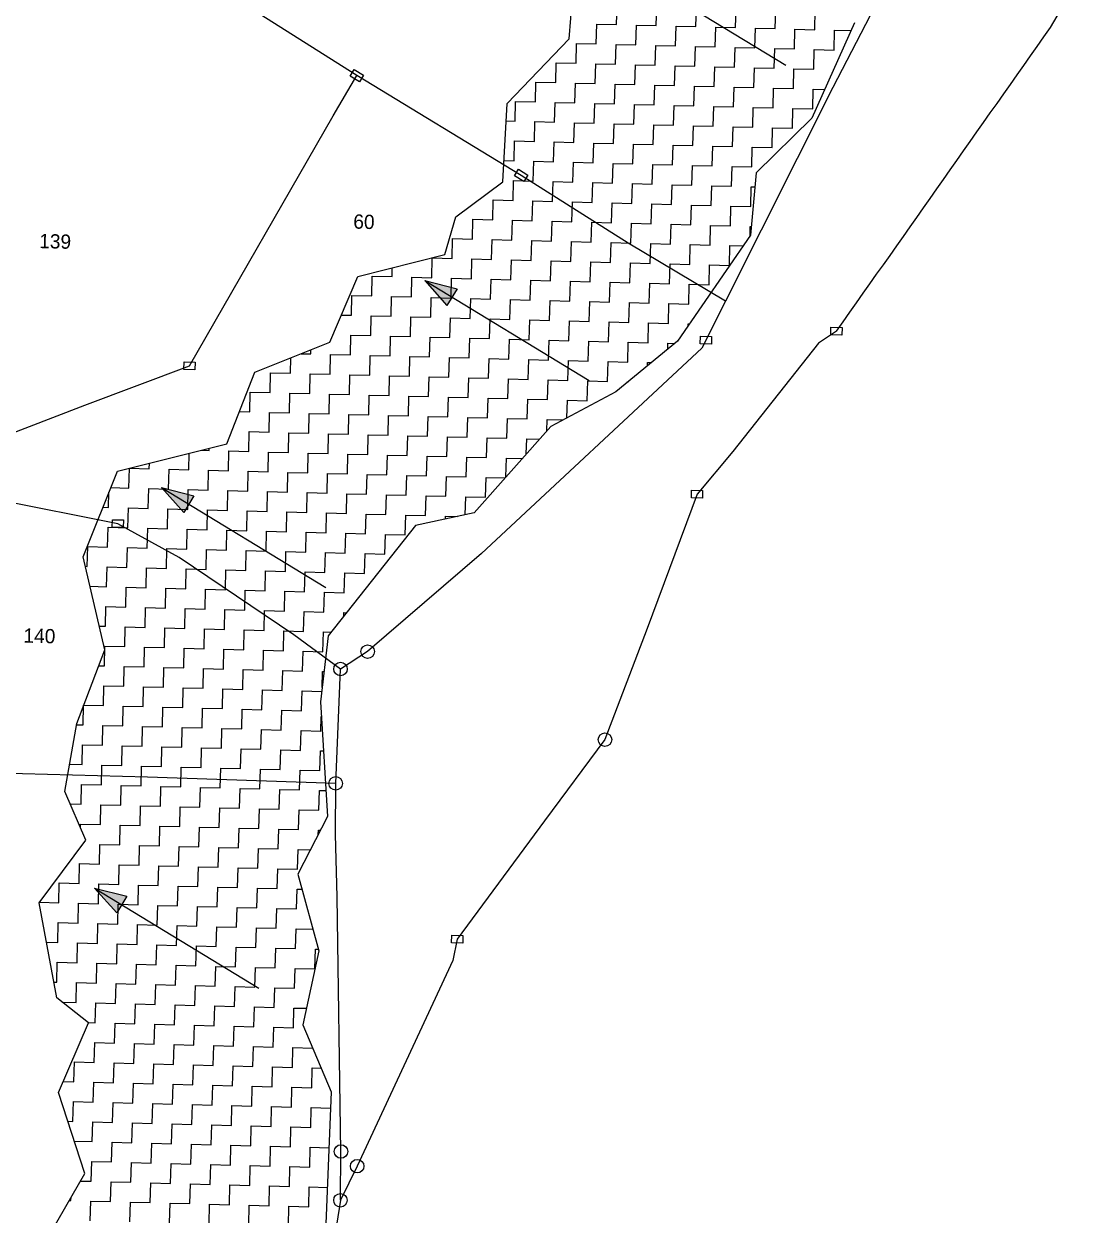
# Model space of a CAD drawing. Header units: metres. Extents: x 351065 to 355926, y 1754202 to 1757814.
# Drawn here: x 354554 to 355094, y 1755891 to 1756499 of the extents above; entities that cross this region are included whole.
import ezdxf

# ---------------------------------------------------------------- set-up
doc = ezdxf.new("R2010")
doc.units = ezdxf.units.M
doc.header["$MEASUREMENT"] = 0
for name, color, linetype in [('POLY_HATCH', 12, 'Continuous'), ('POLY_PARCEL', 6, 'Continuous'), ('TEXT_PARCEL', 7, 'Continuous'), ('V_BOUND_LINE', 7, 'Continuous')]:
    doc.layers.add(name, color=color, linetype=linetype)
doc.styles.add('TEXT_MAP', font='', dxfattribs={"height": 2.5})
doc.styles.get('TEXT_MAP').set_extended_font_data('Kruti Dev 050')

msp = doc.modelspace()

# ---------------------------------------------------------------- hatches: boundary and pattern name
h = msp.add_hatch(color=256)
h.paths.add_polyline_path([(354772.48, 1756359.52), (354775.08, 1756363.78), (354758.56, 1756367.99)])
h.paths.add_polyline_path([(354758.56, 1756367.99), (354769.89, 1756355.26), (354772.48, 1756359.52)])
h = msp.add_hatch(color=256)
h.paths.add_polyline_path([(354638.09, 1756253.89), (354640.69, 1756258.15), (354624.17, 1756262.36)])
h.paths.add_polyline_path([(354624.17, 1756262.36), (354635.5, 1756249.63), (354638.09, 1756253.89)])
h = msp.add_hatch(color=256)
h.paths.add_polyline_path([(354603.94, 1756049.44), (354606.54, 1756053.7), (354590.02, 1756057.91)])
h.paths.add_polyline_path([(354590.02, 1756057.91), (354601.35, 1756045.18), (354603.94, 1756049.44)])

# ---------------------------------------------------------------- linework, layer by layer
for points in [[(354859.04, 1756529.03), (354942.93, 1756477.97)], [(354758.56, 1756367.99), (354842.45, 1756316.93)], [(354758.56, 1756367.99), (354769.89, 1756355.26)], [(354758.56, 1756367.99), (354775.08, 1756363.78)], [(354775.08, 1756363.78), (354769.89, 1756355.26)], [(354624.17, 1756262.36), (354708.06, 1756211.3)], [(354624.17, 1756262.36), (354635.5, 1756249.63)], [(354624.17, 1756262.36), (354640.69, 1756258.15)], [(354640.69, 1756258.15), (354635.5, 1756249.63)], [(354590.02, 1756057.91), (354673.91, 1756006.85)], [(354590.02, 1756057.91), (354601.35, 1756045.18)], [(354590.02, 1756057.91), (354606.54, 1756053.7)], [(354606.54, 1756053.7), (354601.35, 1756045.18)]]:
    msp.add_lwpolyline(points)
for points in [[(354722.48, 1756475.73), (354727.3, 1756472.81), (354725.28, 1756469.48), (354720.46, 1756472.4)], [(354806.43, 1756424.8), (354811.2, 1756421.79), (354809.12, 1756418.49), (354804.35, 1756421.5)], [(354965.97, 1756344.16), (354971.6, 1756344.02), (354971.5, 1756340.12), (354965.87, 1756340.26)], [(354899.35, 1756339.6), (354904.99, 1756339.45), (354904.89, 1756335.56), (354899.25, 1756335.7)], [(354635.69, 1756326.43), (354641.32, 1756326.28), (354641.22, 1756322.39), (354635.59, 1756322.53)], [(354894.8, 1756260.94), (354900.44, 1756260.8), (354900.34, 1756256.9), (354894.7, 1756257.05)], [(354599.13, 1756245.92), (354604.76, 1756245.78), (354604.66, 1756241.88), (354599.03, 1756242.03)], [(354772.4, 1756033.82), (354778.03, 1756033.68), (354777.93, 1756029.78), (354772.3, 1756029.93)]]:
    msp.add_lwpolyline(points, close=True)
for centre in [(354729.4, 1756178.61), (354715.55, 1756169.7), (354850.57, 1756133.66), (354713.09, 1756111.34), (354715.77, 1755923.44), (354724.06, 1755915.97), (354715.51, 1755898.53)]:
    msp.add_circle(centre, 3.45)
at = {"layer": 'POLY_HATCH'}
for p, q in [((354832.35, 1756491.36), (354835.46, 1756532.31)), ((354977.98, 1756499.61), (354956.2, 1756450.93)), ((354800.7, 1756458.32), (354832.35, 1756491.36)), ((354798.5, 1756418.44), (354800.7, 1756458.32)), ((354956.2, 1756450.93), (354927.75, 1756422.94)), ((354927.75, 1756422.94), (354924.88, 1756391.21)), ((354774.42, 1756400.59), (354798.5, 1756418.44)), ((354768.79, 1756381.24), (354774.42, 1756400.59)), ((354924.88, 1756391.21), (354887.67, 1756337.04)), ((354724.34, 1756370.07), (354768.79, 1756381.24)), ((354710.13, 1756336.59), (354724.34, 1756370.07)), ((354671.74, 1756321.16), (354710.13, 1756336.59)), ((354887.67, 1756337.04), (354856.19, 1756311.18)), ((354657.45, 1756284.6), (354671.74, 1756321.16)), ((354856.19, 1756311.18), (354822.88, 1756293.57)), ((354822.88, 1756293.57), (354783.75, 1756249.44)), ((354601.63, 1756270.64), (354657.45, 1756284.6)), ((354584.08, 1756226.98), (354601.63, 1756270.64)), ((354783.75, 1756249.44), (354753.8, 1756243.02)), ((354753.8, 1756243.02), (354709.22, 1756186.72)), ((354595.19, 1756179.51), (354584.08, 1756226.98)), ((354709.22, 1756186.72), (354705.27, 1756152.97)), ((354580.87, 1756141.93), (354595.19, 1756179.51)), ((354705.27, 1756152.97), (354708.91, 1756094.41)), ((354574.85, 1756107.2), (354580.87, 1756141.93)), ((354585.5, 1756082.31), (354574.85, 1756107.2)), ((354708.91, 1756094.41), (354693.77, 1756065.05)), ((354561.77, 1756050.31), (354585.5, 1756082.31)), ((354693.77, 1756065.05), (354704.42, 1756025.89)), ((354570.8, 1756001.87), (354561.77, 1756050.31)), ((354704.42, 1756025.89), (354696.26, 1755988.15)), ((354586.9, 1755989.14), (354570.8, 1756001.87)), ((354571.62, 1755953.63), (354586.9, 1755989.14)), ((354696.26, 1755988.15), (354710.79, 1755953.92)), ((354584.93, 1755912.26), (354571.62, 1755953.63)), ((354710.79, 1755953.92), (354707.92, 1755882.19)), ((354555.91, 1755861.71), (354584.93, 1755912.26))]:
    msp.add_line(p, q, dxfattribs=at)
at = {"layer": 'POLY_HATCH', "linetype": 'Continuous'}
for p, q in [((354856.54, 1756498.64), (354856.8, 1756508.76)), ((354876.77, 1756498.12), (354877.03, 1756508.24)), ((354897.01, 1756497.6), (354897.27, 1756507.72)), ((354917.24, 1756497.09), (354917.5, 1756507.2)), ((354937.48, 1756496.57), (354937.74, 1756506.68)), ((354957.71, 1756496.05), (354957.97, 1756506.16)), ((354846.16, 1756488.79), (354846.42, 1756498.9)), ((354846.42, 1756498.9), (354856.54, 1756498.64)), ((354866.4, 1756488.27), (354866.66, 1756498.38)), ((354866.66, 1756498.38), (354876.77, 1756498.12)), ((354886.63, 1756487.75), (354886.89, 1756497.86)), ((354886.89, 1756497.86), (354897.01, 1756497.6)), ((354906.87, 1756487.23), (354907.13, 1756497.35)), ((354907.13, 1756497.35), (354917.24, 1756497.09)), ((354927.1, 1756486.71), (354927.36, 1756496.83)), ((354927.36, 1756496.83), (354937.48, 1756496.57)), ((354947.33, 1756486.19), (354947.59, 1756496.31)), ((354947.59, 1756496.31), (354957.71, 1756496.05)), ((354967.57, 1756485.67), (354967.83, 1756495.79)), ((354967.83, 1756495.79), (354976.18, 1756495.57)), ((354835.79, 1756478.93), (354836.05, 1756489.05)), ((354836.05, 1756489.05), (354846.16, 1756488.79)), ((354856.02, 1756478.41), (354856.28, 1756488.53)), ((354856.28, 1756488.53), (354866.4, 1756488.27)), ((354876.25, 1756477.89), (354876.51, 1756488.01)), ((354876.51, 1756488.01), (354886.63, 1756487.75)), ((354896.49, 1756477.37), (354896.75, 1756487.49)), ((354896.75, 1756487.49), (354906.87, 1756487.23)), ((354916.72, 1756476.85), (354916.98, 1756486.97)), ((354916.98, 1756486.97), (354927.1, 1756486.71)), ((354936.96, 1756476.33), (354937.22, 1756486.45)), ((354937.22, 1756486.45), (354947.33, 1756486.19)), ((354957.19, 1756475.81), (354957.45, 1756485.93)), ((354957.45, 1756485.93), (354967.57, 1756485.67)), ((354825.41, 1756469.07), (354825.67, 1756479.19)), ((354825.67, 1756479.19), (354835.79, 1756478.93)), ((354845.64, 1756468.55), (354845.9, 1756478.67)), ((354845.9, 1756478.67), (354856.02, 1756478.41)), ((354865.88, 1756468.03), (354866.14, 1756478.15)), ((354866.14, 1756478.15), (354876.25, 1756477.89)), ((354886.11, 1756467.51), (354886.37, 1756477.63)), ((354886.37, 1756477.63), (354896.49, 1756477.37)), ((354906.35, 1756466.99), (354906.61, 1756477.11)), ((354906.61, 1756477.11), (354916.72, 1756476.85)), ((354926.58, 1756466.47), (354926.84, 1756476.59)), ((354926.84, 1756476.59), (354936.96, 1756476.33)), ((354946.82, 1756465.96), (354947.07, 1756476.07)), ((354947.07, 1756476.07), (354957.19, 1756475.81)), ((354815.03, 1756459.21), (354815.29, 1756469.33)), ((354815.29, 1756469.33), (354825.41, 1756469.07)), ((354835.27, 1756458.69), (354835.53, 1756468.81)), ((354835.53, 1756468.81), (354845.64, 1756468.55)), ((354855.5, 1756458.17), (354855.76, 1756468.29)), ((354855.76, 1756468.29), (354865.88, 1756468.03)), ((354875.74, 1756457.66), (354876, 1756467.77)), ((354876, 1756467.77), (354886.11, 1756467.51)), ((354895.97, 1756457.14), (354896.23, 1756467.25)), ((354896.23, 1756467.25), (354906.35, 1756466.99)), ((354916.2, 1756456.62), (354916.46, 1756466.73)), ((354916.46, 1756466.73), (354926.58, 1756466.47)), ((354936.44, 1756456.1), (354936.7, 1756466.22)), ((354936.7, 1756466.22), (354946.82, 1756465.96)), ((354956.67, 1756455.58), (354956.93, 1756465.7)), ((354956.93, 1756465.7), (354962.74, 1756465.55)), ((354804.66, 1756449.36), (354804.92, 1756459.47)), ((354804.92, 1756459.47), (354815.03, 1756459.21)), ((354824.89, 1756448.84), (354825.15, 1756458.95)), ((354825.15, 1756458.95), (354835.27, 1756458.69)), ((354845.12, 1756448.32), (354845.38, 1756458.43)), ((354845.38, 1756458.43), (354855.5, 1756458.17)), ((354865.36, 1756447.8), (354865.62, 1756457.92)), ((354865.62, 1756457.92), (354875.74, 1756457.66)), ((354885.59, 1756447.28), (354885.85, 1756457.4)), ((354885.85, 1756457.4), (354895.97, 1756457.14)), ((354905.83, 1756446.76), (354906.09, 1756456.88)), ((354906.09, 1756456.88), (354916.2, 1756456.62)), ((354926.06, 1756446.24), (354926.32, 1756456.36)), ((354926.32, 1756456.36), (354936.44, 1756456.1)), ((354946.3, 1756445.72), (354946.56, 1756455.84)), ((354946.56, 1756455.84), (354956.67, 1756455.58)), ((354800.21, 1756449.47), (354804.66, 1756449.36)), ((354814.51, 1756438.98), (354814.77, 1756449.1)), ((354814.77, 1756449.1), (354824.89, 1756448.84)), ((354834.75, 1756438.46), (354835.01, 1756448.58)), ((354835.01, 1756448.58), (354845.12, 1756448.32)), ((354854.98, 1756437.94), (354855.24, 1756448.06)), ((354855.24, 1756448.06), (354865.36, 1756447.8)), ((354875.22, 1756437.42), (354875.48, 1756447.54)), ((354875.48, 1756447.54), (354885.59, 1756447.28)), ((354895.45, 1756436.9), (354895.71, 1756447.02)), ((354895.71, 1756447.02), (354905.83, 1756446.76)), ((354915.68, 1756436.38), (354915.94, 1756446.5)), ((354915.94, 1756446.5), (354926.06, 1756446.24)), ((354935.92, 1756435.86), (354936.18, 1756445.98)), ((354936.18, 1756445.98), (354946.3, 1756445.72)), ((354804.14, 1756429.12), (354804.4, 1756439.24)), ((354804.4, 1756439.24), (354814.51, 1756438.98)), ((354824.37, 1756428.6), (354824.63, 1756438.72)), ((354824.63, 1756438.72), (354834.75, 1756438.46)), ((354844.61, 1756428.08), (354844.87, 1756438.2)), ((354844.87, 1756438.2), (354854.98, 1756437.94)), ((354864.84, 1756427.56), (354865.1, 1756437.68)), ((354865.1, 1756437.68), (354875.22, 1756437.42)), ((354885.07, 1756427.04), (354885.33, 1756437.16)), ((354885.33, 1756437.16), (354895.45, 1756436.9)), ((354905.31, 1756426.53), (354905.57, 1756436.64)), ((354905.57, 1756436.64), (354915.68, 1756436.38)), ((354925.54, 1756426.01), (354925.8, 1756436.12)), ((354925.8, 1756436.12), (354935.92, 1756435.86)), ((354799.1, 1756429.25), (354804.14, 1756429.12)), ((354813.99, 1756418.74), (354814.25, 1756428.86)), ((354814.25, 1756428.86), (354824.37, 1756428.6)), ((354834.23, 1756418.23), (354834.49, 1756428.34)), ((354834.49, 1756428.34), (354844.61, 1756428.08)), ((354854.46, 1756417.71), (354854.72, 1756427.82)), ((354854.72, 1756427.82), (354864.84, 1756427.56)), ((354874.7, 1756417.19), (354874.96, 1756427.3)), ((354874.96, 1756427.3), (354885.07, 1756427.04)), ((354894.93, 1756416.67), (354895.19, 1756426.78)), ((354895.19, 1756426.78), (354905.31, 1756426.53)), ((354915.17, 1756416.15), (354915.43, 1756426.27)), ((354915.43, 1756426.27), (354925.54, 1756426.01)), ((354803.62, 1756408.89), (354803.88, 1756419)), ((354803.88, 1756419), (354813.99, 1756418.74)), ((354823.85, 1756408.37), (354824.11, 1756418.48)), ((354824.11, 1756418.48), (354834.23, 1756418.23)), ((354844.09, 1756407.85), (354844.35, 1756417.97)), ((354844.35, 1756417.97), (354854.46, 1756417.71)), ((354864.32, 1756407.33), (354864.58, 1756417.45)), ((354864.58, 1756417.45), (354874.7, 1756417.19)), ((354884.55, 1756406.81), (354884.81, 1756416.93)), ((354884.81, 1756416.93), (354894.93, 1756416.67)), ((354904.79, 1756406.29), (354905.05, 1756416.41)), ((354905.05, 1756416.41), (354915.17, 1756416.15)), ((354925.02, 1756405.77), (354925.28, 1756415.89)), ((354925.28, 1756415.89), (354927.11, 1756415.84)), ((354793.24, 1756399.03), (354793.5, 1756409.15)), ((354793.5, 1756409.15), (354803.62, 1756408.89)), ((354813.48, 1756398.51), (354813.73, 1756408.63)), ((354813.73, 1756408.63), (354823.85, 1756408.37)), ((354833.71, 1756397.99), (354833.97, 1756408.11)), ((354833.97, 1756408.11), (354844.09, 1756407.85)), ((354853.94, 1756397.47), (354854.2, 1756407.59)), ((354854.2, 1756407.59), (354864.32, 1756407.33)), ((354874.18, 1756396.95), (354874.44, 1756407.07)), ((354874.44, 1756407.07), (354884.55, 1756406.81)), ((354894.41, 1756396.43), (354894.67, 1756406.55)), ((354894.67, 1756406.55), (354904.79, 1756406.29)), ((354914.65, 1756395.91), (354914.91, 1756406.03)), ((354914.91, 1756406.03), (354925.02, 1756405.77)), ((354782.86, 1756389.17), (354783.12, 1756399.29)), ((354783.12, 1756399.29), (354793.24, 1756399.03)), ((354803.1, 1756388.65), (354803.36, 1756398.77)), ((354803.36, 1756398.77), (354813.48, 1756398.51)), ((354823.33, 1756388.13), (354823.59, 1756398.25)), ((354823.59, 1756398.25), (354833.71, 1756397.99)), ((354843.57, 1756387.61), (354843.83, 1756397.73)), ((354843.83, 1756397.73), (354853.94, 1756397.47)), ((354863.8, 1756387.1), (354864.06, 1756397.21)), ((354864.06, 1756397.21), (354874.18, 1756396.95)), ((354884.04, 1756386.58), (354884.3, 1756396.69)), ((354884.3, 1756396.69), (354894.41, 1756396.43)), ((354904.27, 1756386.06), (354904.53, 1756396.17)), ((354904.53, 1756396.17), (354914.65, 1756395.91)), ((354924.64, 1756390.86), (354924.76, 1756395.65)), ((354924.76, 1756395.65), (354925.28, 1756395.64)), ((354772.49, 1756379.31), (354772.75, 1756389.43)), ((354772.75, 1756389.43), (354782.86, 1756389.17)), ((354792.72, 1756378.8), (354792.98, 1756388.91)), ((354792.98, 1756388.91), (354803.1, 1756388.65)), ((354812.96, 1756378.28), (354813.22, 1756388.39)), ((354813.22, 1756388.39), (354823.33, 1756388.13)), ((354833.19, 1756377.76), (354833.45, 1756387.87)), ((354833.45, 1756387.87), (354843.57, 1756387.61)), ((354853.42, 1756377.24), (354853.68, 1756387.35)), ((354853.68, 1756387.35), (354863.8, 1756387.1)), ((354873.66, 1756376.72), (354873.92, 1756386.84)), ((354873.92, 1756386.84), (354884.04, 1756386.58)), ((354893.89, 1756376.2), (354894.15, 1756386.32)), ((354894.15, 1756386.32), (354904.27, 1756386.06)), ((354914.13, 1756375.68), (354914.39, 1756385.8)), ((354914.39, 1756385.8), (354921.04, 1756385.63)), ((354762.11, 1756369.46), (354762.37, 1756379.57)), ((354762.37, 1756379.57), (354772.49, 1756379.31)), ((354782.35, 1756368.94), (354782.6, 1756379.05)), ((354782.6, 1756379.05), (354792.72, 1756378.8)), ((354741.88, 1756369.98), (354741.99, 1756374.51)), ((354802.58, 1756368.42), (354802.84, 1756378.54)), ((354802.84, 1756378.54), (354812.96, 1756378.28)), ((354822.81, 1756367.9), (354823.07, 1756378.02)), ((354823.07, 1756378.02), (354833.19, 1756377.76)), ((354843.05, 1756367.38), (354843.31, 1756377.5)), ((354843.31, 1756377.5), (354853.42, 1756377.24)), ((354863.28, 1756366.86), (354863.54, 1756376.98)), ((354863.54, 1756376.98), (354873.66, 1756376.72)), ((354883.52, 1756366.34), (354883.78, 1756376.46)), ((354883.78, 1756376.46), (354893.89, 1756376.2)), ((354903.75, 1756365.82), (354904.01, 1756375.94)), ((354904.01, 1756375.94), (354914.13, 1756375.68)), ((354731.5, 1756360.12), (354731.76, 1756370.24)), ((354731.76, 1756370.24), (354741.88, 1756369.98)), ((354751.73, 1756359.6), (354751.99, 1756369.72)), ((354751.99, 1756369.72), (354762.11, 1756369.46)), ((354771.97, 1756359.08), (354772.23, 1756369.2)), ((354772.23, 1756369.2), (354782.35, 1756368.94)), ((354792.2, 1756358.56), (354792.46, 1756368.68)), ((354792.46, 1756368.68), (354802.58, 1756368.42)), ((354812.44, 1756358.04), (354812.7, 1756368.16)), ((354812.7, 1756368.16), (354822.81, 1756367.9)), ((354832.67, 1756357.52), (354832.93, 1756367.64)), ((354832.93, 1756367.64), (354843.05, 1756367.38)), ((354852.91, 1756357), (354853.17, 1756367.12)), ((354853.17, 1756367.12), (354863.28, 1756366.86)), ((354873.14, 1756356.48), (354873.4, 1756366.6)), ((354873.4, 1756366.6), (354883.52, 1756366.34)), ((354721.12, 1756350.26), (354721.38, 1756360.38)), ((354721.38, 1756360.38), (354731.5, 1756360.12)), ((354893.37, 1756355.97), (354893.63, 1756366.08)), ((354893.63, 1756366.08), (354903.75, 1756365.82)), ((354741.36, 1756349.74), (354741.62, 1756359.86)), ((354741.62, 1756359.86), (354751.73, 1756359.6)), ((354761.59, 1756349.22), (354761.85, 1756359.34)), ((354761.85, 1756359.34), (354771.97, 1756359.08)), ((354781.83, 1756348.7), (354782.09, 1756358.82)), ((354782.09, 1756358.82), (354792.2, 1756358.56)), ((354802.06, 1756348.18), (354802.32, 1756358.3)), ((354802.32, 1756358.3), (354812.44, 1756358.04)), ((354822.29, 1756347.67), (354822.55, 1756357.78)), ((354822.55, 1756357.78), (354832.67, 1756357.52)), ((354842.53, 1756347.15), (354842.79, 1756357.26)), ((354842.79, 1756357.26), (354852.91, 1756357)), ((354862.76, 1756346.63), (354863.02, 1756356.74)), ((354863.02, 1756356.74), (354873.14, 1756356.48)), ((354883, 1756346.11), (354883.26, 1756356.22)), ((354883.26, 1756356.22), (354893.37, 1756355.97)), ((354715.99, 1756350.39), (354721.12, 1756350.26)), ((354730.98, 1756339.88), (354731.24, 1756350)), ((354731.24, 1756350), (354741.36, 1756349.74)), ((354751.22, 1756339.37), (354751.47, 1756349.48)), ((354751.47, 1756349.48), (354761.59, 1756349.22)), ((354771.45, 1756338.85), (354771.71, 1756348.96)), ((354771.71, 1756348.96), (354781.83, 1756348.7)), ((354791.68, 1756338.33), (354791.94, 1756348.44)), ((354791.94, 1756348.44), (354802.06, 1756348.18)), ((354811.92, 1756337.81), (354812.18, 1756347.92)), ((354812.18, 1756347.92), (354822.29, 1756347.67)), ((354832.15, 1756337.29), (354832.41, 1756347.41)), ((354832.41, 1756347.41), (354842.53, 1756347.15)), ((354852.39, 1756336.77), (354852.65, 1756346.89)), ((354852.65, 1756346.89), (354862.76, 1756346.63)), ((354872.62, 1756336.25), (354872.88, 1756346.37)), ((354872.88, 1756346.37), (354883, 1756346.11)), ((354893.09, 1756344.94), (354893.11, 1756345.85)), ((354893.11, 1756345.85), (354893.71, 1756345.83)), ((354720.6, 1756330.03), (354720.86, 1756340.14)), ((354720.86, 1756340.14), (354730.98, 1756339.88)), ((354740.84, 1756329.51), (354741.1, 1756339.62)), ((354741.1, 1756339.62), (354751.22, 1756339.37)), ((354761.07, 1756328.99), (354761.33, 1756339.11)), ((354761.33, 1756339.11), (354771.45, 1756338.85)), ((354781.31, 1756328.47), (354781.57, 1756338.59)), ((354781.57, 1756338.59), (354791.68, 1756338.33)), ((354801.54, 1756327.95), (354801.8, 1756338.07)), ((354801.8, 1756338.07), (354811.92, 1756337.81)), ((354821.78, 1756327.43), (354822.03, 1756337.55)), ((354822.03, 1756337.55), (354832.15, 1756337.29)), ((354842.01, 1756326.91), (354842.27, 1756337.03)), ((354842.27, 1756337.03), (354852.39, 1756336.77)), ((354862.24, 1756326.39), (354862.5, 1756336.51)), ((354862.5, 1756336.51), (354872.62, 1756336.25)), ((354695.41, 1756330.67), (354700.37, 1756330.55)), ((354700.37, 1756330.55), (354700.42, 1756332.69)), ((354710.23, 1756320.17), (354710.49, 1756330.29)), ((354710.49, 1756330.29), (354720.6, 1756330.03)), ((354882.66, 1756332.93), (354882.74, 1756335.99)), ((354882.74, 1756335.99), (354886.28, 1756335.9)), ((354689.99, 1756320.69), (354690.2, 1756328.58)), ((354730.46, 1756319.65), (354730.72, 1756329.77)), ((354730.72, 1756329.77), (354740.84, 1756329.51)), ((354750.7, 1756319.13), (354750.96, 1756329.25)), ((354750.96, 1756329.25), (354761.07, 1756328.99)), ((354770.93, 1756318.61), (354771.19, 1756328.73)), ((354771.19, 1756328.73), (354781.31, 1756328.47)), ((354791.16, 1756318.09), (354791.42, 1756328.21)), ((354791.42, 1756328.21), (354801.54, 1756327.95)), ((354811.4, 1756317.57), (354811.66, 1756327.69)), ((354811.66, 1756327.69), (354821.78, 1756327.43)), ((354831.63, 1756317.05), (354831.89, 1756327.17)), ((354831.89, 1756327.17), (354842.01, 1756326.91)), ((354851.87, 1756316.53), (354852.13, 1756326.65)), ((354852.13, 1756326.65), (354862.24, 1756326.39)), ((354872.32, 1756324.43), (354872.36, 1756326.13)), ((354872.36, 1756326.13), (354874.33, 1756326.08)), ((354679.62, 1756310.83), (354679.88, 1756320.95)), ((354679.88, 1756320.95), (354689.99, 1756320.69)), ((354699.85, 1756310.31), (354700.11, 1756320.43)), ((354700.11, 1756320.43), (354710.23, 1756320.17)), ((354720.08, 1756309.79), (354720.34, 1756319.91)), ((354720.34, 1756319.91), (354730.46, 1756319.65)), ((354740.32, 1756309.27), (354740.58, 1756319.39)), ((354740.58, 1756319.39), (354750.7, 1756319.13)), ((354760.55, 1756308.75), (354760.81, 1756318.87)), ((354760.81, 1756318.87), (354770.93, 1756318.61)), ((354780.79, 1756308.23), (354781.05, 1756318.35)), ((354781.05, 1756318.35), (354791.16, 1756318.09)), ((354801.02, 1756307.72), (354801.28, 1756317.83)), ((354801.28, 1756317.83), (354811.4, 1756317.57)), ((354821.26, 1756307.2), (354821.52, 1756317.31)), ((354821.52, 1756317.31), (354831.63, 1756317.05)), ((354841.49, 1756306.68), (354841.75, 1756316.79)), ((354841.75, 1756316.79), (354851.87, 1756316.53)), ((354861.98, 1756316.28), (354862.38, 1756316.27)), ((354861.98, 1756315.93), (354861.98, 1756316.28)), ((354669.24, 1756300.97), (354669.5, 1756311.09)), ((354669.5, 1756311.09), (354679.62, 1756310.83)), ((354689.47, 1756300.45), (354689.73, 1756310.57)), ((354689.73, 1756310.57), (354699.85, 1756310.31)), ((354709.71, 1756299.93), (354709.97, 1756310.05)), ((354709.97, 1756310.05), (354720.08, 1756309.79)), ((354729.94, 1756299.42), (354730.2, 1756309.53)), ((354730.2, 1756309.53), (354740.32, 1756309.27)), ((354750.18, 1756298.9), (354750.44, 1756309.01)), ((354750.44, 1756309.01), (354760.55, 1756308.75)), ((354770.41, 1756298.38), (354770.67, 1756308.49)), ((354770.67, 1756308.49), (354780.79, 1756308.23)), ((354790.65, 1756297.86), (354790.9, 1756307.98)), ((354790.9, 1756307.98), (354801.02, 1756307.72)), ((354810.88, 1756297.34), (354811.14, 1756307.46)), ((354811.14, 1756307.46), (354821.26, 1756307.2)), ((354831.14, 1756297.94), (354831.37, 1756306.94)), ((354831.37, 1756306.94), (354841.49, 1756306.68)), ((354663.9, 1756301.11), (354669.24, 1756300.97)), ((354679.1, 1756290.6), (354679.36, 1756300.71)), ((354679.36, 1756300.71), (354689.47, 1756300.45)), ((354699.33, 1756290.08), (354699.59, 1756300.19)), ((354699.59, 1756300.19), (354709.71, 1756299.93)), ((354719.57, 1756289.56), (354719.83, 1756299.68)), ((354719.83, 1756299.68), (354729.94, 1756299.42)), ((354739.8, 1756289.04), (354740.06, 1756299.16)), ((354740.06, 1756299.16), (354750.18, 1756298.9)), ((354760.03, 1756288.52), (354760.29, 1756298.64)), ((354760.29, 1756298.64), (354770.41, 1756298.38)), ((354780.27, 1756288), (354780.53, 1756298.12)), ((354780.53, 1756298.12), (354790.65, 1756297.86)), ((354800.5, 1756287.48), (354800.76, 1756297.6)), ((354800.76, 1756297.6), (354810.88, 1756297.34)), ((354820.85, 1756291.28), (354821, 1756297.08)), ((354821, 1756297.08), (354829.13, 1756296.87)), ((354668.72, 1756280.74), (354668.98, 1756290.86)), ((354668.98, 1756290.86), (354679.1, 1756290.6)), ((354688.95, 1756280.22), (354689.21, 1756290.34)), ((354689.21, 1756290.34), (354699.33, 1756290.08)), ((354709.19, 1756279.7), (354709.45, 1756289.82)), ((354709.45, 1756289.82), (354719.57, 1756289.56)), ((354729.42, 1756279.18), (354729.68, 1756289.3)), ((354729.68, 1756289.3), (354739.8, 1756289.04)), ((354749.66, 1756278.66), (354749.92, 1756288.78)), ((354749.92, 1756288.78), (354760.03, 1756288.52)), ((354769.89, 1756278.14), (354770.15, 1756288.26)), ((354770.15, 1756288.26), (354780.27, 1756288)), ((354790.13, 1756277.62), (354790.39, 1756287.74)), ((354790.39, 1756287.74), (354800.5, 1756287.48)), ((354644.5, 1756281.36), (354648.49, 1756281.26)), ((354648.49, 1756281.26), (354648.51, 1756282.36)), ((354810.42, 1756279.52), (354810.62, 1756287.22)), ((354810.62, 1756287.22), (354817.1, 1756287.06)), ((354638.11, 1756271.4), (354638.33, 1756279.82)), ((354658.34, 1756270.88), (354658.6, 1756281)), ((354658.6, 1756281), (354668.72, 1756280.74)), ((354678.58, 1756270.36), (354678.84, 1756280.48)), ((354678.84, 1756280.48), (354688.95, 1756280.22)), ((354698.81, 1756269.84), (354699.07, 1756279.96)), ((354699.07, 1756279.96), (354709.19, 1756279.7)), ((354719.05, 1756269.32), (354719.31, 1756279.44)), ((354719.31, 1756279.44), (354729.42, 1756279.18)), ((354739.28, 1756268.8), (354739.54, 1756278.92)), ((354739.54, 1756278.92), (354749.66, 1756278.66)), ((354759.52, 1756268.29), (354759.77, 1756278.4)), ((354759.77, 1756278.4), (354769.89, 1756278.14)), ((354779.75, 1756267.77), (354780.01, 1756277.88)), ((354780.01, 1756277.88), (354790.13, 1756277.62)), ((354800, 1756267.76), (354800.24, 1756277.36)), ((354800.24, 1756277.36), (354808.33, 1756277.16)), ((354607.5, 1756262.06), (354607.76, 1756272.17)), ((354607.78, 1756272.18), (354617.88, 1756271.92)), ((354617.88, 1756271.92), (354617.95, 1756274.72)), ((354627.73, 1756261.54), (354627.99, 1756271.66)), ((354627.99, 1756271.66), (354638.11, 1756271.4)), ((354647.97, 1756261.02), (354648.23, 1756271.14)), ((354648.23, 1756271.14), (354658.34, 1756270.88)), ((354668.2, 1756260.5), (354668.46, 1756270.62)), ((354668.46, 1756270.62), (354678.58, 1756270.36)), ((354688.44, 1756259.99), (354688.7, 1756270.1)), ((354688.7, 1756270.1), (354698.81, 1756269.84)), ((354708.67, 1756259.47), (354708.93, 1756269.58)), ((354708.93, 1756269.58), (354719.05, 1756269.32)), ((354728.9, 1756258.95), (354729.16, 1756269.06)), ((354729.16, 1756269.06), (354739.28, 1756268.8)), ((354749.14, 1756258.43), (354749.4, 1756268.55)), ((354749.4, 1756268.55), (354759.52, 1756268.29)), ((354769.37, 1756257.91), (354769.63, 1756268.03)), ((354769.63, 1756268.03), (354779.75, 1756267.77)), ((354789.61, 1756257.39), (354789.87, 1756267.51)), ((354789.87, 1756267.51), (354799.55, 1756267.26)), ((354597.12, 1756252.2), (354597.32, 1756259.91)), ((354598.28, 1756262.3), (354607.5, 1756262.06)), ((354617.36, 1756251.69), (354617.62, 1756261.8)), ((354617.62, 1756261.8), (354627.73, 1756261.54)), ((354637.59, 1756251.17), (354637.85, 1756261.28)), ((354637.85, 1756261.28), (354647.97, 1756261.02)), ((354657.82, 1756250.65), (354658.08, 1756260.76)), ((354658.08, 1756260.76), (354668.2, 1756260.5)), ((354678.06, 1756250.13), (354678.32, 1756260.25)), ((354678.32, 1756260.25), (354688.44, 1756259.99)), ((354698.29, 1756249.61), (354698.55, 1756259.73)), ((354698.55, 1756259.73), (354708.67, 1756259.47)), ((354718.53, 1756249.09), (354718.79, 1756259.21)), ((354718.79, 1756259.21), (354728.9, 1756258.95)), ((354738.76, 1756248.57), (354739.02, 1756258.69)), ((354739.02, 1756258.69), (354749.14, 1756258.43)), ((354759, 1756248.05), (354759.26, 1756258.17)), ((354759.26, 1756258.17), (354769.37, 1756257.91)), ((354779.25, 1756248.48), (354779.49, 1756257.65)), ((354779.49, 1756257.65), (354789.61, 1756257.39)), ((354594.25, 1756252.28), (354597.12, 1756252.2)), ((354606.98, 1756241.83), (354607.24, 1756251.95)), ((354607.24, 1756251.95), (354617.36, 1756251.69)), ((354627.21, 1756241.31), (354627.47, 1756251.43)), ((354627.47, 1756251.43), (354637.59, 1756251.17)), ((354647.45, 1756240.79), (354647.71, 1756250.91)), ((354647.71, 1756250.91), (354657.82, 1756250.65)), ((354667.68, 1756240.27), (354667.94, 1756250.39)), ((354667.94, 1756250.39), (354678.06, 1756250.13)), ((354687.92, 1756239.75), (354688.18, 1756249.87)), ((354688.18, 1756249.87), (354698.29, 1756249.61)), ((354708.15, 1756239.23), (354708.41, 1756249.35)), ((354708.41, 1756249.35), (354718.53, 1756249.09)), ((354728.38, 1756238.71), (354728.64, 1756248.83)), ((354728.64, 1756248.83), (354738.76, 1756248.57)), ((354748.62, 1756238.19), (354748.88, 1756248.31)), ((354748.88, 1756248.31), (354759, 1756248.05)), ((354769.07, 1756246.3), (354769.11, 1756247.79)), ((354769.11, 1756247.79), (354775.32, 1756247.63)), ((354596.6, 1756231.97), (354596.86, 1756242.09)), ((354596.86, 1756242.09), (354606.98, 1756241.83)), ((354616.84, 1756231.45), (354617.1, 1756241.57)), ((354617.1, 1756241.57), (354627.21, 1756241.31)), ((354637.07, 1756230.93), (354637.33, 1756241.05)), ((354637.33, 1756241.05), (354647.45, 1756240.79)), ((354657.31, 1756230.41), (354657.57, 1756240.53)), ((354657.57, 1756240.53), (354667.68, 1756240.27)), ((354677.54, 1756229.89), (354677.8, 1756240.01)), ((354677.8, 1756240.01), (354687.92, 1756239.75)), ((354697.77, 1756229.37), (354698.03, 1756239.49)), ((354698.03, 1756239.49), (354708.15, 1756239.23)), ((354718.01, 1756228.86), (354718.27, 1756238.97)), ((354718.27, 1756238.97), (354728.38, 1756238.71)), ((354738.24, 1756228.34), (354738.5, 1756238.45)), ((354738.5, 1756238.45), (354748.62, 1756238.19)), ((354586.23, 1756222.11), (354586.49, 1756232.23)), ((354586.49, 1756232.23), (354596.6, 1756231.97)), ((354606.46, 1756221.59), (354606.72, 1756231.71)), ((354606.72, 1756231.71), (354616.84, 1756231.45)), ((354626.69, 1756221.07), (354626.95, 1756231.19)), ((354626.95, 1756231.19), (354637.07, 1756230.93)), ((354646.93, 1756220.56), (354647.19, 1756230.67)), ((354647.19, 1756230.67), (354657.31, 1756230.41)), ((354667.16, 1756220.04), (354667.42, 1756230.15)), ((354667.42, 1756230.15), (354677.54, 1756229.89)), ((354687.4, 1756219.52), (354687.66, 1756229.63)), ((354687.66, 1756229.63), (354697.77, 1756229.37)), ((354707.63, 1756219), (354707.89, 1756229.12)), ((354707.89, 1756229.12), (354718.01, 1756228.86)), ((354727.87, 1756218.48), (354728.13, 1756228.6)), ((354728.13, 1756228.6), (354738.24, 1756228.34)), ((354585.21, 1756222.14), (354586.23, 1756222.11)), ((354596.08, 1756211.74), (354596.34, 1756221.85)), ((354596.34, 1756221.85), (354606.46, 1756221.59)), ((354616.32, 1756211.22), (354616.58, 1756221.33)), ((354616.58, 1756221.33), (354626.69, 1756221.07)), ((354636.55, 1756210.7), (354636.81, 1756220.81)), ((354636.81, 1756220.81), (354646.93, 1756220.56)), ((354656.79, 1756210.18), (354657.05, 1756220.3)), ((354657.05, 1756220.3), (354667.16, 1756220.04)), ((354677.02, 1756209.66), (354677.28, 1756219.78)), ((354677.28, 1756219.78), (354687.4, 1756219.52)), ((354697.25, 1756209.14), (354697.51, 1756219.26)), ((354697.51, 1756219.26), (354707.63, 1756219)), ((354717.49, 1756208.62), (354717.75, 1756218.74)), ((354717.75, 1756218.74), (354727.87, 1756218.48)), ((354587.6, 1756211.95), (354596.08, 1756211.74)), ((354605.94, 1756201.36), (354606.2, 1756211.48)), ((354606.2, 1756211.48), (354616.32, 1756211.22)), ((354626.18, 1756200.84), (354626.43, 1756210.96)), ((354626.43, 1756210.96), (354636.55, 1756210.7)), ((354646.41, 1756200.32), (354646.67, 1756210.44)), ((354646.67, 1756210.44), (354656.79, 1756210.18)), ((354666.64, 1756199.8), (354666.9, 1756209.92)), ((354666.9, 1756209.92), (354677.02, 1756209.66)), ((354686.88, 1756199.28), (354687.14, 1756209.4)), ((354687.14, 1756209.4), (354697.25, 1756209.14)), ((354707.11, 1756198.76), (354707.37, 1756208.88)), ((354707.37, 1756208.88), (354717.49, 1756208.62)), ((354595.56, 1756191.5), (354595.82, 1756201.62)), ((354595.82, 1756201.62), (354605.94, 1756201.36)), ((354615.8, 1756190.98), (354616.06, 1756201.1)), ((354616.06, 1756201.1), (354626.18, 1756200.84)), ((354636.03, 1756190.46), (354636.29, 1756200.58)), ((354636.29, 1756200.58), (354646.41, 1756200.32)), ((354656.27, 1756189.94), (354656.53, 1756200.06)), ((354656.53, 1756200.06), (354666.64, 1756199.8)), ((354676.5, 1756189.43), (354676.76, 1756199.54)), ((354676.76, 1756199.54), (354686.88, 1756199.28)), ((354696.74, 1756188.91), (354697, 1756199.02)), ((354697, 1756199.02), (354707.11, 1756198.76)), ((354717.19, 1756196.78), (354717.23, 1756198.5)), ((354717.23, 1756198.5), (354718.52, 1756198.47)), ((354592.36, 1756191.58), (354595.56, 1756191.5)), ((354605.42, 1756181.13), (354605.68, 1756191.24)), ((354605.68, 1756191.24), (354615.8, 1756190.98)), ((354625.66, 1756180.61), (354625.92, 1756190.72)), ((354625.92, 1756190.72), (354636.03, 1756190.46)), ((354645.89, 1756180.09), (354646.15, 1756190.2)), ((354646.15, 1756190.2), (354656.27, 1756189.94)), ((354666.12, 1756179.57), (354666.38, 1756189.68)), ((354666.38, 1756189.68), (354676.5, 1756189.43)), ((354686.36, 1756179.05), (354686.62, 1756189.17)), ((354686.62, 1756189.17), (354696.74, 1756188.91)), ((354706.59, 1756178.53), (354706.85, 1756188.65)), ((354706.85, 1756188.65), (354710.66, 1756188.55)), ((354595.05, 1756171.27), (354595.3, 1756181.38)), ((354595.3, 1756181.38), (354605.42, 1756181.13)), ((354615.28, 1756170.75), (354615.54, 1756180.87)), ((354615.54, 1756180.87), (354625.66, 1756180.61)), ((354635.51, 1756170.23), (354635.77, 1756180.35)), ((354635.77, 1756180.35), (354645.89, 1756180.09)), ((354655.75, 1756169.71), (354656.01, 1756179.83)), ((354656.01, 1756179.83), (354666.12, 1756179.57)), ((354675.98, 1756169.19), (354676.24, 1756179.31)), ((354676.24, 1756179.31), (354686.36, 1756179.05)), ((354696.22, 1756168.67), (354696.48, 1756178.79)), ((354696.48, 1756178.79), (354706.59, 1756178.53)), ((354592.08, 1756171.34), (354595.05, 1756171.27)), ((354604.9, 1756160.89), (354605.16, 1756171.01)), ((354605.16, 1756171.01), (354615.28, 1756170.75)), ((354625.14, 1756160.37), (354625.4, 1756170.49)), ((354625.4, 1756170.49), (354635.51, 1756170.23)), ((354645.37, 1756159.85), (354645.63, 1756169.97)), ((354645.63, 1756169.97), (354655.75, 1756169.71)), ((354665.61, 1756159.33), (354665.87, 1756169.45)), ((354665.87, 1756169.45), (354675.98, 1756169.19)), ((354685.84, 1756158.81), (354686.1, 1756168.93)), ((354686.1, 1756168.93), (354696.22, 1756168.67)), ((354706.12, 1756160.25), (354706.33, 1756168.41)), ((354706.33, 1756168.41), (354707.08, 1756168.39)), ((354594.53, 1756151.03), (354594.79, 1756161.15)), ((354594.79, 1756161.15), (354604.9, 1756160.89)), ((354614.76, 1756150.51), (354615.02, 1756160.63)), ((354615.02, 1756160.63), (354625.14, 1756160.37)), ((354634.99, 1756150), (354635.25, 1756160.11)), ((354635.25, 1756160.11), (354645.37, 1756159.85)), ((354655.23, 1756149.48), (354655.49, 1756159.59)), ((354655.49, 1756159.59), (354665.61, 1756159.33)), ((354675.46, 1756148.96), (354675.72, 1756159.07)), ((354675.72, 1756159.07), (354685.84, 1756158.81)), ((354695.7, 1756148.44), (354695.96, 1756158.55)), ((354695.96, 1756158.55), (354705.9, 1756158.3)), ((354584.15, 1756141.18), (354584.41, 1756151.21)), ((354584.44, 1756151.29), (354594.53, 1756151.03)), ((354604.38, 1756140.66), (354604.64, 1756150.77)), ((354604.64, 1756150.77), (354614.76, 1756150.51)), ((354624.62, 1756140.14), (354624.88, 1756150.25)), ((354624.88, 1756150.25), (354634.99, 1756150)), ((354644.85, 1756139.62), (354645.11, 1756149.74)), ((354645.11, 1756149.74), (354655.23, 1756149.48)), ((354665.09, 1756139.1), (354665.35, 1756149.22)), ((354665.35, 1756149.22), (354675.46, 1756148.96)), ((354685.32, 1756138.58), (354685.58, 1756148.7)), ((354685.58, 1756148.7), (354695.7, 1756148.44)), ((354705.55, 1756138.06), (354705.74, 1756145.4)), ((354580.76, 1756141.26), (354584.15, 1756141.18)), ((354594.01, 1756130.8), (354594.27, 1756140.92)), ((354594.27, 1756140.92), (354604.38, 1756140.66)), ((354614.24, 1756130.28), (354614.5, 1756140.4)), ((354614.5, 1756140.4), (354624.62, 1756140.14)), ((354634.48, 1756129.76), (354634.73, 1756139.88)), ((354634.73, 1756139.88), (354644.85, 1756139.62)), ((354654.71, 1756129.24), (354654.97, 1756139.36)), ((354654.97, 1756139.36), (354665.09, 1756139.1)), ((354674.94, 1756128.72), (354675.2, 1756138.84)), ((354675.2, 1756138.84), (354685.32, 1756138.58)), ((354695.18, 1756128.2), (354695.44, 1756138.32)), ((354695.44, 1756138.32), (354705.55, 1756138.06)), ((354583.63, 1756120.94), (354583.89, 1756131.06)), ((354583.89, 1756131.06), (354594.01, 1756130.8)), ((354603.86, 1756120.42), (354604.12, 1756130.54)), ((354604.12, 1756130.54), (354614.24, 1756130.28)), ((354624.1, 1756119.9), (354624.36, 1756130.02)), ((354624.36, 1756130.02), (354634.48, 1756129.76)), ((354644.33, 1756119.38), (354644.59, 1756129.5)), ((354644.59, 1756129.5), (354654.71, 1756129.24)), ((354664.57, 1756118.87), (354664.83, 1756128.98)), ((354664.83, 1756128.98), (354674.94, 1756128.72)), ((354684.8, 1756118.35), (354685.06, 1756128.46)), ((354685.06, 1756128.46), (354695.18, 1756128.2)), ((354705.04, 1756117.83), (354705.3, 1756127.94)), ((354705.3, 1756127.94), (354706.83, 1756127.9)), ((354577.26, 1756121.11), (354583.63, 1756120.94)), ((354593.49, 1756110.57), (354593.75, 1756120.68)), ((354593.75, 1756120.68), (354603.86, 1756120.42)), ((354613.72, 1756110.05), (354613.98, 1756120.16)), ((354613.98, 1756120.16), (354624.1, 1756119.9)), ((354633.96, 1756109.53), (354634.22, 1756119.64)), ((354634.22, 1756119.64), (354644.33, 1756119.38)), ((354654.19, 1756109.01), (354654.45, 1756119.12)), ((354654.45, 1756119.12), (354664.57, 1756118.87)), ((354674.42, 1756108.49), (354674.68, 1756118.61)), ((354674.68, 1756118.61), (354684.8, 1756118.35)), ((354694.66, 1756107.97), (354694.92, 1756118.09)), ((354694.92, 1756118.09), (354705.04, 1756117.83)), ((354583.11, 1756100.71), (354583.37, 1756110.82)), ((354583.37, 1756110.82), (354593.49, 1756110.57)), ((354603.35, 1756100.19), (354603.6, 1756110.31)), ((354603.6, 1756110.31), (354613.72, 1756110.05)), ((354623.58, 1756099.67), (354623.84, 1756109.79)), ((354623.84, 1756109.79), (354633.96, 1756109.53)), ((354643.81, 1756099.15), (354644.07, 1756109.27)), ((354644.07, 1756109.27), (354654.19, 1756109.01)), ((354664.05, 1756098.63), (354664.31, 1756108.75)), ((354664.31, 1756108.75), (354674.42, 1756108.49)), ((354684.28, 1756098.11), (354684.54, 1756108.23)), ((354684.54, 1756108.23), (354694.66, 1756107.97)), ((354704.52, 1756097.59), (354704.78, 1756107.71)), ((354704.78, 1756107.71), (354708.09, 1756107.62)), ((354577.57, 1756100.85), (354583.11, 1756100.71)), ((354592.97, 1756090.33), (354593.23, 1756100.45)), ((354593.23, 1756100.45), (354603.35, 1756100.19)), ((354613.2, 1756089.81), (354613.46, 1756099.93)), ((354613.46, 1756099.93), (354623.58, 1756099.67)), ((354633.44, 1756089.29), (354633.7, 1756099.41)), ((354633.7, 1756099.41), (354643.81, 1756099.15)), ((354653.67, 1756088.77), (354653.93, 1756098.89)), ((354653.93, 1756098.89), (354664.05, 1756098.63)), ((354673.91, 1756088.25), (354674.17, 1756098.37)), ((354674.17, 1756098.37), (354684.28, 1756098.11)), ((354694.14, 1756087.73), (354694.4, 1756097.85)), ((354694.4, 1756097.85), (354704.52, 1756097.59)), ((354582.8, 1756088.62), (354582.85, 1756090.59)), ((354582.85, 1756090.59), (354592.97, 1756090.33)), ((354602.83, 1756079.95), (354603.09, 1756090.07)), ((354603.09, 1756090.07), (354613.2, 1756089.81)), ((354623.06, 1756079.43), (354623.32, 1756089.55)), ((354623.32, 1756089.55), (354633.44, 1756089.29)), ((354643.29, 1756078.92), (354643.55, 1756089.03)), ((354643.55, 1756089.03), (354653.67, 1756088.77)), ((354663.53, 1756078.4), (354663.79, 1756088.51)), ((354663.79, 1756088.51), (354673.91, 1756088.25)), ((354683.76, 1756077.88), (354684.02, 1756087.99)), ((354684.02, 1756087.99), (354694.14, 1756087.73)), ((354704.2, 1756085.28), (354704.26, 1756087.48)), ((354704.26, 1756087.48), (354705.32, 1756087.45)), ((354592.45, 1756070.1), (354592.71, 1756080.21)), ((354592.71, 1756080.21), (354602.83, 1756079.95)), ((354612.68, 1756069.58), (354612.94, 1756079.69)), ((354612.94, 1756079.69), (354623.06, 1756079.43)), ((354632.92, 1756069.06), (354633.18, 1756079.18)), ((354633.18, 1756079.18), (354643.29, 1756078.92)), ((354653.15, 1756068.54), (354653.41, 1756078.66)), ((354653.41, 1756078.66), (354663.53, 1756078.4)), ((354673.39, 1756068.02), (354673.65, 1756078.14)), ((354673.65, 1756078.14), (354683.76, 1756077.88)), ((354693.62, 1756067.5), (354693.88, 1756077.62)), ((354693.88, 1756077.62), (354700.17, 1756077.46)), ((354582.07, 1756060.24), (354582.33, 1756070.36)), ((354582.33, 1756070.36), (354592.45, 1756070.1)), ((354602.31, 1756059.72), (354602.57, 1756069.84)), ((354602.57, 1756069.84), (354612.68, 1756069.58)), ((354622.54, 1756059.2), (354622.8, 1756069.32)), ((354622.8, 1756069.32), (354632.92, 1756069.06)), ((354642.78, 1756058.68), (354643.03, 1756068.8)), ((354643.03, 1756068.8), (354653.15, 1756068.54)), ((354663.01, 1756058.16), (354663.27, 1756068.28)), ((354663.27, 1756068.28), (354673.39, 1756068.02)), ((354683.24, 1756057.64), (354683.5, 1756067.76)), ((354683.5, 1756067.76), (354693.62, 1756067.5)), ((354571.7, 1756050.38), (354571.96, 1756060.5)), ((354571.96, 1756060.5), (354582.07, 1756060.24)), ((354591.93, 1756049.86), (354592.19, 1756059.98)), ((354592.19, 1756059.98), (354602.31, 1756059.72)), ((354612.16, 1756049.34), (354612.42, 1756059.46)), ((354612.42, 1756059.46), (354622.54, 1756059.2)), ((354632.4, 1756048.82), (354632.66, 1756058.94)), ((354632.66, 1756058.94), (354642.78, 1756058.68)), ((354652.63, 1756048.3), (354652.89, 1756058.42)), ((354652.89, 1756058.42), (354663.01, 1756058.16)), ((354672.87, 1756047.79), (354673.13, 1756057.9)), ((354673.13, 1756057.9), (354683.24, 1756057.64)), ((354693.1, 1756047.27), (354693.36, 1756057.38)), ((354693.36, 1756057.38), (354695.88, 1756057.32)), ((354562.01, 1756050.63), (354571.7, 1756050.38)), ((354581.55, 1756040), (354581.81, 1756050.12)), ((354581.81, 1756050.12), (354591.93, 1756049.86)), ((354601.79, 1756039.49), (354602.05, 1756049.6)), ((354602.05, 1756049.6), (354612.16, 1756049.34)), ((354622.02, 1756038.97), (354622.28, 1756049.08)), ((354622.28, 1756049.08), (354632.4, 1756048.82)), ((354642.26, 1756038.45), (354642.52, 1756048.56)), ((354642.52, 1756048.56), (354652.63, 1756048.3)), ((354662.49, 1756037.93), (354662.75, 1756048.05)), ((354662.75, 1756048.05), (354672.87, 1756047.79)), ((354682.72, 1756037.41), (354682.98, 1756047.53)), ((354682.98, 1756047.53), (354693.1, 1756047.27)), ((354571.18, 1756030.15), (354571.44, 1756040.26)), ((354571.44, 1756040.26), (354581.55, 1756040)), ((354591.41, 1756029.63), (354591.67, 1756039.75)), ((354591.67, 1756039.75), (354601.79, 1756039.49)), ((354611.65, 1756029.11), (354611.9, 1756039.23)), ((354611.9, 1756039.23), (354622.02, 1756038.97)), ((354631.88, 1756028.59), (354632.14, 1756038.71)), ((354632.14, 1756038.71), (354642.26, 1756038.45)), ((354652.11, 1756028.07), (354652.37, 1756038.19)), ((354652.37, 1756038.19), (354662.49, 1756037.93)), ((354672.35, 1756027.55), (354672.61, 1756037.67)), ((354672.61, 1756037.67), (354682.72, 1756037.41)), ((354692.58, 1756027.03), (354692.84, 1756037.15)), ((354692.84, 1756037.15), (354701.42, 1756036.93)), ((354565.5, 1756030.29), (354571.18, 1756030.15)), ((354581.03, 1756019.77), (354581.29, 1756029.89)), ((354581.29, 1756029.89), (354591.41, 1756029.63)), ((354601.27, 1756019.25), (354601.53, 1756029.37)), ((354601.53, 1756029.37), (354611.65, 1756029.11)), ((354621.5, 1756018.73), (354621.76, 1756028.85)), ((354621.76, 1756028.85), (354631.88, 1756028.59)), ((354641.74, 1756018.21), (354642, 1756028.33)), ((354642, 1756028.33), (354652.11, 1756028.07)), ((354661.97, 1756017.69), (354662.23, 1756027.81)), ((354662.23, 1756027.81), (354672.35, 1756027.55)), ((354682.21, 1756017.17), (354682.47, 1756027.29)), ((354682.47, 1756027.29), (354692.58, 1756027.03)), ((354702.44, 1756016.76), (354702.7, 1756026.77)), ((354702.7, 1756026.77), (354704.19, 1756026.73)), ((354570.66, 1756009.91), (354570.92, 1756020.03)), ((354570.92, 1756020.03), (354581.03, 1756019.77)), ((354590.89, 1756009.39), (354591.15, 1756019.51)), ((354591.15, 1756019.51), (354601.27, 1756019.25)), ((354611.13, 1756008.87), (354611.39, 1756018.99)), ((354611.39, 1756018.99), (354621.5, 1756018.73)), ((354631.36, 1756008.36), (354631.62, 1756018.47)), ((354631.62, 1756018.47), (354641.74, 1756018.21)), ((354651.59, 1756007.84), (354651.85, 1756017.95)), ((354651.85, 1756017.95), (354661.97, 1756017.69)), ((354671.83, 1756007.32), (354672.09, 1756017.43)), ((354672.09, 1756017.43), (354682.21, 1756017.17)), ((354692.06, 1756006.8), (354692.32, 1756016.92)), ((354692.32, 1756016.92), (354702.42, 1756016.66)), ((354569.29, 1756009.95), (354570.66, 1756009.91)), ((354580.52, 1755999.54), (354580.77, 1756009.65)), ((354580.77, 1756009.65), (354590.89, 1756009.39)), ((354600.75, 1755999.02), (354601.01, 1756009.13)), ((354601.01, 1756009.13), (354611.13, 1756008.87)), ((354620.98, 1755998.5), (354621.24, 1756008.62)), ((354621.24, 1756008.62), (354631.36, 1756008.36)), ((354641.22, 1755997.98), (354641.48, 1756008.1)), ((354641.48, 1756008.1), (354651.59, 1756007.84)), ((354661.45, 1755997.46), (354661.71, 1756007.58)), ((354661.71, 1756007.58), (354671.83, 1756007.32)), ((354681.69, 1755996.94), (354681.95, 1756007.06)), ((354681.95, 1756007.06), (354692.06, 1756006.8)), ((354573.52, 1755999.72), (354580.52, 1755999.54)), ((354590.37, 1755989.16), (354590.63, 1755999.28)), ((354590.63, 1755999.28), (354600.75, 1755999.02)), ((354610.61, 1755988.64), (354610.87, 1755998.76)), ((354610.87, 1755998.76), (354620.98, 1755998.5)), ((354630.84, 1755988.12), (354631.1, 1755998.24)), ((354631.1, 1755998.24), (354641.22, 1755997.98)), ((354651.08, 1755987.6), (354651.34, 1755997.72)), ((354651.34, 1755997.72), (354661.45, 1755997.46)), ((354671.31, 1755987.08), (354671.57, 1755997.2)), ((354671.57, 1755997.2), (354681.69, 1755996.94)), ((354691.54, 1755986.56), (354691.8, 1755996.68)), ((354691.8, 1755996.68), (354698.07, 1755996.52)), ((354586.77, 1755989.25), (354590.37, 1755989.16)), ((354600.23, 1755978.78), (354600.49, 1755988.9)), ((354600.49, 1755988.9), (354610.61, 1755988.64)), ((354620.46, 1755978.26), (354620.72, 1755988.38)), ((354620.72, 1755988.38), (354630.84, 1755988.12)), ((354640.7, 1755977.74), (354640.96, 1755987.86)), ((354640.96, 1755987.86), (354651.08, 1755987.6)), ((354660.93, 1755977.23), (354661.19, 1755987.34)), ((354661.19, 1755987.34), (354671.31, 1755987.08)), ((354681.17, 1755976.71), (354681.43, 1755986.82)), ((354681.43, 1755986.82), (354691.54, 1755986.56)), ((354589.85, 1755968.93), (354590.11, 1755979.04)), ((354590.11, 1755979.04), (354600.23, 1755978.78)), ((354610.09, 1755968.41), (354610.35, 1755978.52)), ((354610.35, 1755978.52), (354620.46, 1755978.26)), ((354630.32, 1755967.89), (354630.58, 1755978)), ((354630.58, 1755978), (354640.7, 1755977.74)), ((354650.56, 1755967.37), (354650.82, 1755977.48)), ((354650.82, 1755977.48), (354660.93, 1755977.23)), ((354670.79, 1755966.85), (354671.05, 1755976.97)), ((354671.05, 1755976.97), (354681.17, 1755976.71)), ((354691.02, 1755966.33), (354691.28, 1755976.45)), ((354691.28, 1755976.45), (354701.33, 1755976.19)), ((354579.48, 1755959.07), (354579.74, 1755969.18)), ((354579.74, 1755969.18), (354589.85, 1755968.93)), ((354599.71, 1755958.55), (354599.97, 1755968.67)), ((354599.97, 1755968.67), (354610.09, 1755968.41)), ((354619.95, 1755958.03), (354620.2, 1755968.15)), ((354620.2, 1755968.15), (354630.32, 1755967.89)), ((354640.18, 1755957.51), (354640.44, 1755967.63)), ((354640.44, 1755967.63), (354650.56, 1755967.37)), ((354660.41, 1755956.99), (354660.67, 1755967.11)), ((354660.67, 1755967.11), (354670.79, 1755966.85)), ((354680.65, 1755956.47), (354680.91, 1755966.59)), ((354680.91, 1755966.59), (354691.02, 1755966.33)), ((354700.88, 1755955.95), (354701.14, 1755966.07)), ((354701.14, 1755966.07), (354705.68, 1755965.95)), ((354574.02, 1755959.21), (354579.48, 1755959.07)), ((354589.33, 1755948.69), (354589.59, 1755958.81)), ((354589.59, 1755958.81), (354599.71, 1755958.55)), ((354609.57, 1755948.17), (354609.83, 1755958.29)), ((354609.83, 1755958.29), (354619.95, 1755958.03)), ((354629.8, 1755947.65), (354630.06, 1755957.77)), ((354630.06, 1755957.77), (354640.18, 1755957.51)), ((354650.04, 1755947.13), (354650.3, 1755957.25)), ((354650.3, 1755957.25), (354660.41, 1755956.99)), ((354670.27, 1755946.61), (354670.53, 1755956.73)), ((354670.53, 1755956.73), (354680.65, 1755956.47)), ((354690.51, 1755946.1), (354690.77, 1755956.21)), ((354690.77, 1755956.21), (354700.88, 1755955.95)), ((354578.96, 1755938.83), (354579.22, 1755948.95)), ((354579.22, 1755948.95), (354589.33, 1755948.69)), ((354599.19, 1755938.31), (354599.45, 1755948.43)), ((354599.45, 1755948.43), (354609.57, 1755948.17)), ((354619.43, 1755937.8), (354619.69, 1755947.91)), ((354619.69, 1755947.91), (354629.8, 1755947.65)), ((354639.66, 1755937.28), (354639.92, 1755947.39)), ((354639.92, 1755947.39), (354650.04, 1755947.13)), ((354659.89, 1755936.76), (354660.15, 1755946.87)), ((354660.15, 1755946.87), (354670.27, 1755946.61)), ((354680.13, 1755936.24), (354680.39, 1755946.35)), ((354680.39, 1755946.35), (354690.51, 1755946.1)), ((354700.36, 1755935.72), (354700.62, 1755945.84)), ((354700.62, 1755945.84), (354710.45, 1755945.58)), ((354576.36, 1755938.9), (354578.96, 1755938.83)), ((354588.82, 1755928.46), (354589.07, 1755938.57)), ((354589.07, 1755938.57), (354599.19, 1755938.31)), ((354609.05, 1755927.94), (354609.31, 1755938.05)), ((354609.31, 1755938.05), (354619.43, 1755937.8)), ((354629.28, 1755927.42), (354629.54, 1755937.54)), ((354629.54, 1755937.54), (354639.66, 1755937.28)), ((354649.52, 1755926.9), (354649.78, 1755937.02)), ((354649.78, 1755937.02), (354659.89, 1755936.76)), ((354669.75, 1755926.38), (354670.01, 1755936.5)), ((354670.01, 1755936.5), (354680.13, 1755936.24)), ((354689.99, 1755925.86), (354690.25, 1755935.98)), ((354690.25, 1755935.98), (354700.36, 1755935.72)), ((354579.64, 1755928.69), (354588.82, 1755928.46)), ((354598.67, 1755918.08), (354598.93, 1755928.2)), ((354598.93, 1755928.2), (354609.05, 1755927.94)), ((354618.91, 1755917.56), (354619.17, 1755927.68)), ((354619.17, 1755927.68), (354629.28, 1755927.42)), ((354639.14, 1755917.04), (354639.4, 1755927.16)), ((354639.4, 1755927.16), (354649.52, 1755926.9)), ((354659.38, 1755916.52), (354659.64, 1755926.64)), ((354659.64, 1755926.64), (354669.75, 1755926.38)), ((354679.61, 1755916), (354679.87, 1755926.12)), ((354679.87, 1755926.12), (354689.99, 1755925.86)), ((354699.84, 1755915.48), (354700.1, 1755925.6)), ((354700.1, 1755925.6), (354709.64, 1755925.36)), ((354588.3, 1755908.22), (354588.56, 1755918.34)), ((354588.56, 1755918.34), (354598.67, 1755918.08)), ((354608.53, 1755907.7), (354608.79, 1755917.82)), ((354608.79, 1755917.82), (354618.91, 1755917.56)), ((354628.76, 1755907.18), (354629.02, 1755917.3)), ((354629.02, 1755917.3), (354639.14, 1755917.04)), ((354649, 1755906.67), (354649.26, 1755916.78)), ((354649.26, 1755916.78), (354659.38, 1755916.52)), ((354669.23, 1755906.15), (354669.49, 1755916.26)), ((354669.49, 1755916.26), (354679.61, 1755916)), ((354689.47, 1755905.63), (354689.73, 1755915.74)), ((354689.73, 1755915.74), (354699.84, 1755915.48)), ((354582.7, 1755908.37), (354588.3, 1755908.22)), ((354598.15, 1755897.85), (354598.41, 1755907.96)), ((354598.41, 1755907.96), (354608.53, 1755907.7)), ((354618.39, 1755897.33), (354618.65, 1755907.44)), ((354618.65, 1755907.44), (354628.76, 1755907.18)), ((354638.62, 1755896.81), (354638.88, 1755906.92)), ((354638.88, 1755906.92), (354649, 1755906.67)), ((354658.86, 1755896.29), (354659.12, 1755906.41)), ((354659.12, 1755906.41), (354669.23, 1755906.15)), ((354679.09, 1755895.77), (354679.35, 1755905.89)), ((354679.35, 1755905.89), (354689.47, 1755905.63)), ((354699.32, 1755895.25), (354699.58, 1755905.37)), ((354699.58, 1755905.37), (354708.83, 1755905.13)), ((354576.97, 1755898.39), (354577.92, 1755898.37)), ((354577.92, 1755898.37), (354577.96, 1755900.13)), ((354587.78, 1755887.99), (354588.04, 1755898.11)), ((354588.04, 1755898.11), (354598.15, 1755897.85)), ((354608.01, 1755887.47), (354608.27, 1755897.59)), ((354608.27, 1755897.59), (354618.39, 1755897.33)), ((354628.25, 1755886.95), (354628.5, 1755897.07)), ((354628.5, 1755897.07), (354638.62, 1755896.81)), ((354648.48, 1755886.43), (354648.74, 1755896.55)), ((354648.74, 1755896.55), (354658.86, 1755896.29)), ((354668.71, 1755885.91), (354668.97, 1755896.03)), ((354668.97, 1755896.03), (354679.09, 1755895.77)), ((354688.95, 1755885.39), (354689.21, 1755895.51)), ((354689.21, 1755895.51), (354699.32, 1755895.25))]:
    msp.add_line(p, q, dxfattribs=at)
at = {"layer": 'POLY_PARCEL'}
for p, q in [((355014.79, 1756559.14), (354966.94, 1756466.58)), ((354723.88, 1756472.6), (354642.01, 1756524.67)), ((354711.77, 1756452.07), (354723.88, 1756472.6)), ((354807.78, 1756421.65), (354723.88, 1756472.6)), ((354966.94, 1756466.58), (354912.15, 1756357.55)), ((354638.46, 1756324.41), (354711.77, 1756452.07)), ((354862.44, 1756387.14), (354807.78, 1756421.65)), ((354912.15, 1756357.55), (354862.44, 1756387.14)), ((354912.15, 1756357.55), (354900.06, 1756333.48)), ((354900.06, 1756333.48), (354787.46, 1756228.64)), ((354584.93, 1756304.36), (354638.46, 1756324.41)), ((354513.29, 1756276.76), (354584.93, 1756304.36)), ((354601.9, 1756243.9), (354485.23, 1756267.06)), ((354633.15, 1756226.56), (354601.9, 1756243.9)), ((354691.67, 1756187.1), (354633.15, 1756226.56)), ((354787.46, 1756228.64), (354729.4, 1756178.61)), ((354715.55, 1756169.7), (354691.67, 1756187.1)), ((354729.4, 1756178.61), (354715.55, 1756169.7)), ((354713.09, 1756111.34), (354715.55, 1756169.7)), ((354616.99, 1756114.57), (354531.16, 1756116.69)), ((354713.09, 1756111.34), (354616.99, 1756114.57)), ((354713, 1756085.29), (354713.09, 1756111.34)), ((354713.92, 1756053.42), (354713, 1756085.29)), ((354715.77, 1755923.44), (354713.92, 1756053.42)), ((354715.51, 1755898.53), (354715.77, 1755923.44))]:
    msp.add_line(p, q, dxfattribs=at)
at = {"layer": 'V_BOUND_LINE'}
for p, q in [((355093.7, 1756524.04), (355077.95, 1756497.23)), ((354968.74, 1756342.14), (354959.51, 1756336.07)), ((354959.51, 1756336.07), (354915.8, 1756280.75)), ((354915.8, 1756280.75), (354897.57, 1756258.92)), ((354897.57, 1756258.92), (354872.06, 1756190.39)), ((354872.06, 1756190.39), (354850.57, 1756133.66)), ((354850.57, 1756133.66), (354819.67, 1756092.19)), ((354819.67, 1756092.19), (354775.17, 1756031.8)), ((354775.17, 1756031.8), (354772.86, 1756020.86)), ((354772.86, 1756020.86), (354724.06, 1755915.97)), ((354724.06, 1755915.97), (354715.51, 1755898.53)), ((354715.51, 1755898.53), (354707.21, 1755846.35))]:
    msp.add_line(p, q, dxfattribs=at)
msp.add_arc((323664.79, 1778502.14), 38353.66, 324.705405, 324.98878, dxfattribs=at)

# ---------------------------------------------------------------- texts
at = {"layer": 'TEXT_PARCEL', "style": 'TEXT_MAP'}
for s, p in [('60', (354722.02, 1756394.52)), ('139', (354561.65, 1756384.56)), ('140', (354553.62, 1756183.19))]:
    msp.add_text(s, height=7.287, rotation=358.53022, dxfattribs=at).set_placement(p)

doc.saveas('drawing.dxf')
